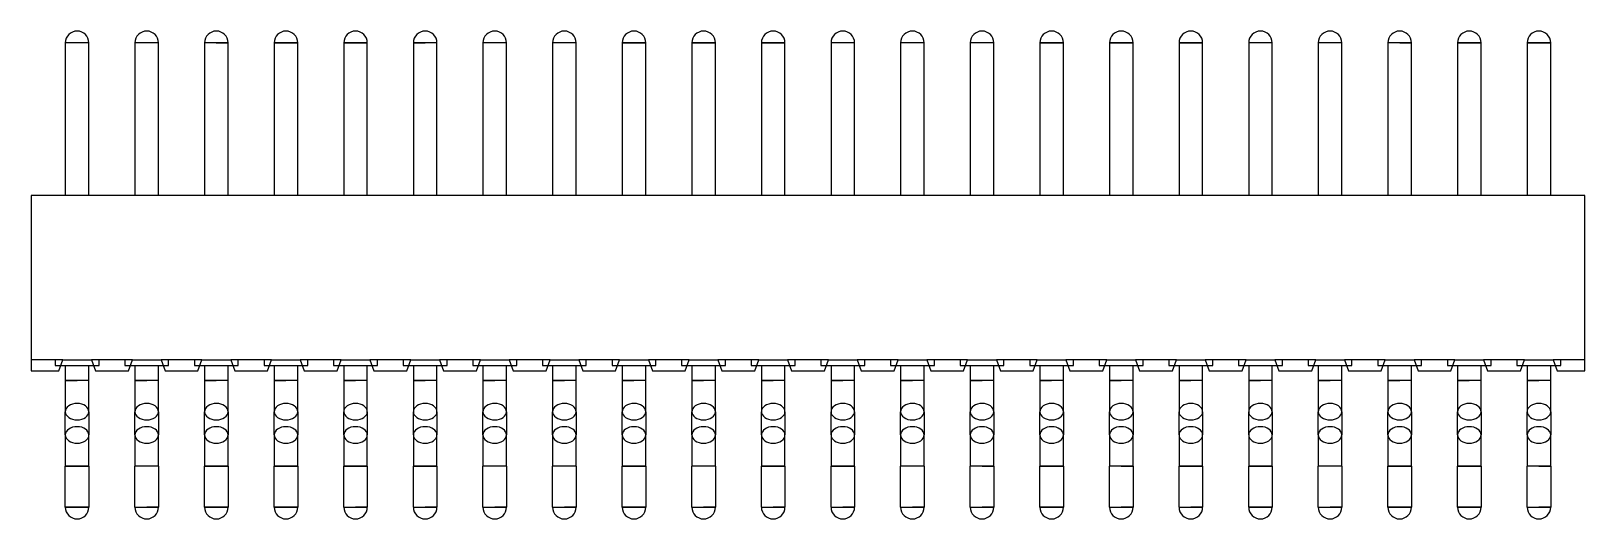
# Model space of a CAD drawing. Header units: millimetres. Extents: x -14.2 to 14.2, y -2.7 to 6.2.
import ezdxf

# ---------------------------------------------------------------- set-up
doc = ezdxf.new("R2010")
doc.units = ezdxf.units.MM
doc.layers.add('MAIN-1', color=7, linetype='Continuous')
doc.layers.add('MAIN-2', color=7, linetype='Continuous')

msp = doc.modelspace()

# ---------------------------------------------------------------- linework, layer by layer
at = {"layer": 'MAIN-1'}
for p, q in [((-13.55, 5.985), (-13.55, 3.2)), ((-13.335, 5.985), (-13.55, 5.985)), ((-13.12, 5.985), (-13.335, 5.985)), ((-13.12, 3.2), (-13.12, 5.985)), ((-12.28, 5.985), (-12.28, 3.2)), ((-12.065, 5.985), (-12.28, 5.985)), ((-11.85, 5.985), (-12.065, 5.985)), ((-11.85, 3.2), (-11.85, 5.985)), ((-11.01, 5.985), (-11.01, 3.2)), ((-10.795, 5.985), (-11.01, 5.985)), ((-10.795, 5.985), (-10.58, 5.985)), ((-10.58, 3.2), (-10.58, 5.985)), ((-9.74, 5.985), (-9.74, 3.2)), ((-9.74, 5.985), (-9.525, 5.985)), ((-9.525, 5.985), (-9.31, 5.985)), ((-9.31, 3.2), (-9.31, 5.985)), ((-8.47, 5.985), (-8.47, 3.2)), ((-8.47, 5.985), (-8.255, 5.985)), ((-8.255, 5.985), (-8.04, 5.985)), ((-8.04, 3.2), (-8.04, 5.985)), ((-7.2, 5.985), (-7.2, 3.2)), ((-7.2, 5.985), (-6.985, 5.985)), ((-6.77, 5.985), (-6.985, 5.985)), ((-6.77, 3.2), (-6.77, 5.985)), ((-5.93, 5.985), (-5.93, 3.2)), ((-5.715, 5.985), (-5.93, 5.985)), ((-5.5, 5.985), (-5.715, 5.985)), ((-5.5, 3.2), (-5.5, 5.985)), ((-4.66, 5.985), (-4.66, 3.2)), ((-4.445, 5.985), (-4.66, 5.985)), ((-4.23, 5.985), (-4.445, 5.985)), ((-4.23, 3.2), (-4.23, 5.985)), ((-3.39, 5.985), (-3.39, 3.2)), ((-3.39, 5.985), (-3.175, 5.985)), ((-3.175, 5.985), (-2.96, 5.985)), ((-2.96, 3.2), (-2.96, 5.985)), ((-2.12, 5.985), (-2.12, 3.2)), ((-2.12, 5.985), (-1.905, 5.985)), ((-1.905, 5.985), (-1.69, 5.985)), ((-1.69, 3.2), (-1.69, 5.985)), ((-0.85, 5.985), (-0.85, 3.2)), ((-0.85, 5.985), (-0.635, 5.985)), ((-0.635, 5.985), (-0.42, 5.985)), ((-0.42, 3.2), (-0.42, 5.985)), ((0.42, 5.985), (0.42, 3.2)), ((0.635, 5.985), (0.42, 5.985)), ((0.85, 5.985), (0.635, 5.985)), ((0.85, 3.2), (0.85, 5.985)), ((1.69, 5.985), (1.69, 3.2)), ((1.905, 5.985), (1.69, 5.985)), ((2.12, 5.985), (1.905, 5.985)), ((2.12, 3.2), (2.12, 5.985)), ((2.96, 5.985), (2.96, 3.2)), ((3.175, 5.985), (2.96, 5.985)), ((3.39, 5.985), (3.175, 5.985)), ((3.39, 3.2), (3.39, 5.985)), ((4.23, 5.985), (4.23, 3.2)), ((4.23, 5.985), (4.445, 5.985)), ((4.445, 5.985), (4.66, 5.985)), ((4.66, 3.2), (4.66, 5.985)), ((5.5, 5.985), (5.5, 3.2)), ((5.5, 5.985), (5.715, 5.985)), ((5.715, 5.985), (5.93, 5.985)), ((5.93, 3.2), (5.93, 5.985)), ((6.77, 5.985), (6.77, 3.2)), ((6.77, 5.985), (6.985, 5.985)), ((6.985, 5.985), (7.2, 5.985)), ((7.2, 3.2), (7.2, 5.985)), ((8.04, 5.985), (8.04, 3.2)), ((8.255, 5.985), (8.04, 5.985)), ((8.47, 5.985), (8.255, 5.985)), ((8.47, 3.2), (8.47, 5.985)), ((9.31, 5.985), (9.31, 3.2)), ((9.525, 5.985), (9.31, 5.985)), ((9.74, 5.985), (9.525, 5.985)), ((9.74, 3.2), (9.74, 5.985)), ((10.58, 5.985), (10.58, 3.2)), ((10.795, 5.985), (10.58, 5.985)), ((10.795, 5.985), (11.01, 5.985)), ((11.01, 3.2), (11.01, 5.985)), ((11.85, 5.985), (11.85, 3.2)), ((11.85, 5.985), (12.065, 5.985)), ((12.065, 5.985), (12.28, 5.985)), ((12.28, 3.2), (12.28, 5.985)), ((13.12, 5.985), (13.12, 3.2)), ((13.12, 5.985), (13.335, 5.985)), ((13.335, 5.985), (13.55, 5.985)), ((13.55, 3.2), (13.55, 5.985)), ((14.175, 3.2), (-14.175, 3.2)), ((-14.175, 3.2), (-14.175, 0)), ((14.175, 0), (14.175, 3.2)), ((-14.175, 0), (-13.67, 0)), ((-13.67, 0), (-13.597, 0.2)), ((-13.634, 0.1), (-13.036, 0.1)), ((-13.597, 0.2), (-13.073, 0.2)), ((-13.55, 0.1), (-13.55, -0.172)), ((-13.12, -0.172), (-13.12, 0.1)), ((-13.073, 0.2), (-13, 0)), ((-13, 0), (-12.4, 0)), ((-12.4, 0), (-12.327, 0.2)), ((-12.364, 0.1), (-11.766, 0.1)), ((-12.327, 0.2), (-11.803, 0.2)), ((-12.28, 0.1), (-12.28, -0.172)), ((-11.85, -0.172), (-11.85, 0.1)), ((-11.803, 0.2), (-11.73, 0)), ((-11.73, 0), (-11.13, 0)), ((-11.13, 0), (-11.057, 0.2)), ((-11.094, 0.1), (-10.496, 0.1)), ((-11.057, 0.2), (-10.533, 0.2)), ((-11.01, 0.1), (-11.01, -0.172)), ((-10.58, -0.172), (-10.58, 0.1)), ((-10.533, 0.2), (-10.46, 0)), ((-10.46, 0), (-9.86, 0)), ((-9.86, 0), (-9.787, 0.2)), ((-9.824, 0.1), (-9.226, 0.1)), ((-9.787, 0.2), (-9.263, 0.2)), ((-9.74, 0.1), (-9.74, -0.172)), ((-9.31, -0.172), (-9.31, 0.1)), ((-9.263, 0.2), (-9.19, 0)), ((-9.19, 0), (-8.59, 0)), ((-8.59, 0), (-8.517, 0.2)), ((-8.554, 0.1), (-7.956, 0.1)), ((-8.517, 0.2), (-7.993, 0.2)), ((-8.47, 0.1), (-8.47, -0.172)), ((-8.04, -0.172), (-8.04, 0.1)), ((-7.993, 0.2), (-7.92, 0)), ((-7.92, 0), (-7.32, 0)), ((-7.32, 0), (-7.247, 0.2)), ((-7.284, 0.1), (-6.686, 0.1)), ((-7.247, 0.2), (-6.723, 0.2)), ((-7.2, 0.1), (-7.2, -0.172)), ((-6.77, -0.172), (-6.77, 0.1)), ((-6.723, 0.2), (-6.65, 0)), ((-6.65, 0), (-6.05, 0)), ((-6.05, 0), (-5.977, 0.2)), ((-6.014, 0.1), (-5.416, 0.1)), ((-5.977, 0.2), (-5.453, 0.2)), ((-5.93, 0.1), (-5.93, -0.172)), ((-5.5, -0.172), (-5.5, 0.1)), ((-5.453, 0.2), (-5.38, 0)), ((-5.38, 0), (-4.78, 0)), ((-4.78, 0), (-4.707, 0.2)), ((-4.744, 0.1), (-4.146, 0.1)), ((-4.707, 0.2), (-4.183, 0.2)), ((-4.66, 0.1), (-4.66, -0.172)), ((-4.23, -0.172), (-4.23, 0.1)), ((-4.183, 0.2), (-4.11, 0)), ((-4.11, 0), (-3.51, 0)), ((-3.51, 0), (-3.437, 0.2)), ((-3.474, 0.1), (-2.876, 0.1)), ((-3.437, 0.2), (-2.913, 0.2)), ((-3.39, 0.1), (-3.39, -0.172)), ((-2.96, -0.172), (-2.96, 0.1)), ((-2.913, 0.2), (-2.84, 0)), ((-2.84, 0), (-2.24, 0)), ((-2.24, 0), (-2.167, 0.2)), ((-2.204, 0.1), (-1.606, 0.1)), ((-2.167, 0.2), (-1.643, 0.2)), ((-2.12, 0.1), (-2.12, -0.172)), ((-1.69, -0.172), (-1.69, 0.1)), ((-1.643, 0.2), (-1.57, 0)), ((-1.57, 0), (-0.97, 0)), ((-0.97, 0), (-0.897, 0.2)), ((-0.934, 0.1), (-0.336, 0.1)), ((-0.897, 0.2), (-0.373, 0.2)), ((-0.85, 0.1), (-0.85, -0.172)), ((-0.42, -0.172), (-0.42, 0.1)), ((-0.373, 0.2), (-0.3, 0)), ((-0.3, 0), (0.3, 0)), ((0.3, 0), (0.373, 0.2)), ((0.336, 0.1), (0.934, 0.1)), ((0.373, 0.2), (0.897, 0.2)), ((0.42, 0.1), (0.42, -0.172)), ((0.85, -0.172), (0.85, 0.1)), ((0.897, 0.2), (0.97, 0)), ((0.97, 0), (1.57, 0)), ((1.57, 0), (1.643, 0.2)), ((1.606, 0.1), (2.204, 0.1)), ((1.643, 0.2), (2.167, 0.2)), ((1.69, 0.1), (1.69, -0.172)), ((2.12, -0.172), (2.12, 0.1)), ((2.167, 0.2), (2.24, 0)), ((2.24, 0), (2.84, 0)), ((2.84, 0), (2.913, 0.2)), ((2.876, 0.1), (3.474, 0.1)), ((2.913, 0.2), (3.437, 0.2)), ((2.96, 0.1), (2.96, -0.172)), ((3.39, -0.172), (3.39, 0.1)), ((3.437, 0.2), (3.51, 0)), ((3.51, 0), (4.11, 0)), ((4.11, 0), (4.183, 0.2)), ((4.146, 0.1), (4.744, 0.1)), ((4.183, 0.2), (4.707, 0.2)), ((4.23, 0.1), (4.23, -0.172)), ((4.66, -0.172), (4.66, 0.1)), ((4.707, 0.2), (4.78, 0)), ((4.78, 0), (5.38, 0)), ((5.38, 0), (5.453, 0.2)), ((5.416, 0.1), (6.014, 0.1)), ((5.453, 0.2), (5.977, 0.2)), ((5.5, 0.1), (5.5, -0.172)), ((5.93, -0.172), (5.93, 0.1)), ((5.977, 0.2), (6.05, 0)), ((6.05, 0), (6.65, 0)), ((6.65, 0), (6.723, 0.2)), ((6.686, 0.1), (7.284, 0.1)), ((6.723, 0.2), (7.247, 0.2)), ((6.77, 0.1), (6.77, -0.172)), ((7.2, -0.172), (7.2, 0.1)), ((7.247, 0.2), (7.32, 0)), ((7.32, 0), (7.92, 0)), ((7.92, 0), (7.993, 0.2)), ((7.956, 0.1), (8.554, 0.1)), ((7.993, 0.2), (8.517, 0.2)), ((8.04, 0.1), (8.04, -0.172)), ((8.47, -0.172), (8.47, 0.1)), ((8.517, 0.2), (8.59, 0)), ((8.59, 0), (9.19, 0)), ((9.19, 0), (9.263, 0.2)), ((9.226, 0.1), (9.824, 0.1)), ((9.263, 0.2), (9.787, 0.2)), ((9.31, 0.1), (9.31, -0.172)), ((9.74, -0.172), (9.74, 0.1)), ((9.787, 0.2), (9.86, 0)), ((9.86, 0), (10.46, 0)), ((10.46, 0), (10.533, 0.2)), ((10.496, 0.1), (11.094, 0.1)), ((10.533, 0.2), (11.057, 0.2)), ((10.58, 0.1), (10.58, -0.172)), ((11.01, -0.172), (11.01, 0.1)), ((11.057, 0.2), (11.13, 0)), ((11.13, 0), (11.73, 0)), ((11.73, 0), (11.803, 0.2)), ((11.766, 0.1), (12.364, 0.1)), ((11.803, 0.2), (12.327, 0.2)), ((11.85, 0.1), (11.85, -0.172)), ((12.28, -0.172), (12.28, 0.1)), ((12.327, 0.2), (12.4, 0)), ((12.4, 0), (13, 0)), ((13, 0), (13.073, 0.2)), ((13.036, 0.1), (13.634, 0.1)), ((13.073, 0.2), (13.597, 0.2)), ((13.12, 0.1), (13.12, -0.172)), ((13.55, -0.172), (13.55, 0.1)), ((13.597, 0.2), (13.67, 0)), ((13.67, 0), (14.175, 0)), ((-13.55, -0.172), (-13.335, -0.172)), ((-13.55, -0.172), (-13.55, -0.744)), ((-13.12, -0.172), (-13.335, -0.172)), ((-13.12, -0.744), (-13.12, -0.172)), ((-12.28, -0.172), (-12.065, -0.172)), ((-12.28, -0.172), (-12.28, -0.744)), ((-11.85, -0.172), (-12.065, -0.172)), ((-11.85, -0.744), (-11.85, -0.172)), ((-11.01, -0.172), (-10.795, -0.172)), ((-11.01, -0.172), (-11.01, -0.744)), ((-10.58, -0.172), (-10.795, -0.172)), ((-10.58, -0.744), (-10.58, -0.172)), ((-9.74, -0.172), (-9.525, -0.172)), ((-9.74, -0.172), (-9.74, -0.744)), ((-9.31, -0.172), (-9.525, -0.172)), ((-9.31, -0.744), (-9.31, -0.172)), ((-8.47, -0.172), (-8.255, -0.172)), ((-8.47, -0.172), (-8.47, -0.744)), ((-8.04, -0.172), (-8.255, -0.172)), ((-8.04, -0.744), (-8.04, -0.172)), ((-7.2, -0.172), (-6.985, -0.172)), ((-7.2, -0.172), (-7.2, -0.744)), ((-6.77, -0.172), (-6.985, -0.172)), ((-6.77, -0.744), (-6.77, -0.172)), ((-5.93, -0.172), (-5.715, -0.172)), ((-5.93, -0.172), (-5.93, -0.744)), ((-5.5, -0.172), (-5.715, -0.172)), ((-5.5, -0.744), (-5.5, -0.172)), ((-4.66, -0.172), (-4.445, -0.172)), ((-4.66, -0.172), (-4.66, -0.744)), ((-4.23, -0.172), (-4.445, -0.172)), ((-4.23, -0.744), (-4.23, -0.172)), ((-3.39, -0.172), (-3.175, -0.172)), ((-3.39, -0.172), (-3.39, -0.744)), ((-2.96, -0.172), (-3.175, -0.172)), ((-2.96, -0.744), (-2.96, -0.172)), ((-2.12, -0.172), (-1.905, -0.172)), ((-2.12, -0.172), (-2.12, -0.744)), ((-1.69, -0.172), (-1.905, -0.172)), ((-1.69, -0.744), (-1.69, -0.172)), ((-0.85, -0.172), (-0.635, -0.172)), ((-0.85, -0.172), (-0.85, -0.744)), ((-0.42, -0.172), (-0.635, -0.172)), ((-0.42, -0.744), (-0.42, -0.172)), ((0.42, -0.172), (0.635, -0.172)), ((0.42, -0.172), (0.42, -0.744)), ((0.85, -0.172), (0.635, -0.172)), ((0.85, -0.744), (0.85, -0.172)), ((1.69, -0.172), (1.905, -0.172)), ((1.69, -0.172), (1.69, -0.744)), ((2.12, -0.172), (1.905, -0.172)), ((2.12, -0.744), (2.12, -0.172)), ((2.96, -0.172), (3.175, -0.172)), ((2.96, -0.172), (2.96, -0.744)), ((3.39, -0.172), (3.175, -0.172)), ((3.39, -0.744), (3.39, -0.172)), ((4.23, -0.172), (4.445, -0.172)), ((4.23, -0.172), (4.23, -0.744)), ((4.66, -0.172), (4.445, -0.172)), ((4.66, -0.744), (4.66, -0.172)), ((5.5, -0.172), (5.715, -0.172)), ((5.5, -0.172), (5.5, -0.744)), ((5.93, -0.172), (5.715, -0.172)), ((5.93, -0.744), (5.93, -0.172)), ((6.77, -0.172), (6.985, -0.172)), ((6.77, -0.172), (6.77, -0.744)), ((7.2, -0.172), (6.985, -0.172)), ((7.2, -0.744), (7.2, -0.172)), ((8.04, -0.172), (8.255, -0.172)), ((8.04, -0.172), (8.04, -0.744)), ((8.47, -0.172), (8.255, -0.172)), ((8.47, -0.744), (8.47, -0.172)), ((9.31, -0.172), (9.525, -0.172)), ((9.31, -0.172), (9.31, -0.744)), ((9.74, -0.172), (9.525, -0.172)), ((9.74, -0.744), (9.74, -0.172)), ((10.58, -0.172), (10.795, -0.172)), ((10.58, -0.172), (10.58, -0.744)), ((11.01, -0.172), (10.795, -0.172)), ((11.01, -0.744), (11.01, -0.172)), ((11.85, -0.172), (12.065, -0.172)), ((11.85, -0.172), (11.85, -0.744)), ((12.28, -0.172), (12.065, -0.172)), ((12.28, -0.744), (12.28, -0.172)), ((13.12, -0.172), (13.335, -0.172)), ((13.12, -0.172), (13.12, -0.744)), ((13.55, -0.172), (13.335, -0.172)), ((13.55, -0.744), (13.55, -0.172)), ((-13.55, -1.168), (-13.55, -0.744)), ((-13.12, -0.744), (-13.12, -1.168)), ((-12.28, -1.168), (-12.28, -0.744)), ((-11.85, -0.744), (-11.85, -1.168)), ((-11.01, -1.168), (-11.01, -0.744)), ((-10.58, -0.744), (-10.58, -1.168)), ((-9.74, -1.168), (-9.74, -0.744)), ((-9.31, -0.744), (-9.31, -1.168)), ((-8.47, -1.168), (-8.47, -0.744)), ((-8.04, -0.744), (-8.04, -1.168)), ((-7.2, -1.168), (-7.2, -0.744)), ((-6.77, -0.744), (-6.77, -1.168)), ((-5.93, -1.168), (-5.93, -0.744)), ((-5.5, -0.744), (-5.5, -1.168)), ((-4.66, -1.168), (-4.66, -0.744)), ((-4.23, -0.744), (-4.23, -1.168)), ((-3.39, -1.168), (-3.39, -0.744)), ((-2.96, -0.744), (-2.96, -1.168)), ((-2.12, -1.168), (-2.12, -0.744)), ((-1.69, -0.744), (-1.69, -1.168)), ((-0.85, -1.168), (-0.85, -0.744)), ((-0.42, -0.744), (-0.42, -1.168)), ((0.42, -1.168), (0.42, -0.744)), ((0.85, -0.744), (0.85, -1.168)), ((1.69, -1.168), (1.69, -0.744)), ((2.12, -0.744), (2.12, -1.168)), ((2.96, -1.168), (2.96, -0.744)), ((3.39, -0.744), (3.39, -1.168)), ((4.23, -1.168), (4.23, -0.744)), ((4.66, -0.744), (4.66, -1.168)), ((5.5, -1.168), (5.5, -0.744)), ((5.93, -0.744), (5.93, -1.168)), ((6.77, -1.168), (6.77, -0.744)), ((7.2, -0.744), (7.2, -1.168)), ((8.04, -1.168), (8.04, -0.744)), ((8.47, -0.744), (8.47, -1.168)), ((9.31, -1.168), (9.31, -0.744)), ((9.74, -0.744), (9.74, -1.168)), ((10.58, -1.168), (10.58, -0.744)), ((11.01, -0.744), (11.01, -1.168)), ((11.85, -1.168), (11.85, -0.744)), ((12.28, -0.744), (12.28, -1.168)), ((13.12, -1.168), (13.12, -0.744)), ((13.55, -0.744), (13.55, -1.168)), ((-13.55, -1.168), (-13.55, -1.74)), ((-13.12, -1.74), (-13.12, -1.168)), ((-12.28, -1.168), (-12.28, -1.74)), ((-11.85, -1.74), (-11.85, -1.168)), ((-11.01, -1.168), (-11.01, -1.74)), ((-10.58, -1.74), (-10.58, -1.168)), ((-9.74, -1.168), (-9.74, -1.74)), ((-9.31, -1.74), (-9.31, -1.168)), ((-8.47, -1.168), (-8.47, -1.74)), ((-8.04, -1.74), (-8.04, -1.168)), ((-7.2, -1.168), (-7.2, -1.74)), ((-6.77, -1.74), (-6.77, -1.168)), ((-5.93, -1.168), (-5.93, -1.74)), ((-5.5, -1.74), (-5.5, -1.168)), ((-4.66, -1.168), (-4.66, -1.74)), ((-4.23, -1.74), (-4.23, -1.168)), ((-3.39, -1.168), (-3.39, -1.74)), ((-2.96, -1.74), (-2.96, -1.168)), ((-2.12, -1.168), (-2.12, -1.74)), ((-1.69, -1.74), (-1.69, -1.168)), ((-0.85, -1.168), (-0.85, -1.74)), ((-0.42, -1.74), (-0.42, -1.168)), ((0.42, -1.168), (0.42, -1.74)), ((0.85, -1.74), (0.85, -1.168)), ((1.69, -1.168), (1.69, -1.74)), ((2.12, -1.74), (2.12, -1.168)), ((2.96, -1.168), (2.96, -1.74)), ((3.39, -1.74), (3.39, -1.168)), ((4.23, -1.168), (4.23, -1.74)), ((4.66, -1.74), (4.66, -1.168)), ((5.5, -1.168), (5.5, -1.74)), ((5.93, -1.74), (5.93, -1.168)), ((6.77, -1.168), (6.77, -1.74)), ((7.2, -1.74), (7.2, -1.168)), ((8.04, -1.168), (8.04, -1.74)), ((8.47, -1.74), (8.47, -1.168)), ((9.31, -1.168), (9.31, -1.74)), ((9.74, -1.74), (9.74, -1.168)), ((10.58, -1.168), (10.58, -1.74)), ((11.01, -1.74), (11.01, -1.168)), ((11.85, -1.168), (11.85, -1.74)), ((12.28, -1.74), (12.28, -1.168)), ((13.12, -1.168), (13.12, -1.74)), ((13.55, -1.74), (13.55, -1.168)), ((-13.55, -1.74), (-13.335, -1.74)), ((-13.55, -2.485), (-13.55, -1.74)), ((-13.335, -1.74), (-13.12, -1.74)), ((-13.12, -1.74), (-13.12, -2.485)), ((-12.065, -1.74), (-12.28, -1.74)), ((-12.28, -2.485), (-12.28, -1.74)), ((-11.85, -1.74), (-12.065, -1.74)), ((-11.85, -1.74), (-11.85, -2.485)), ((-11.01, -1.74), (-10.795, -1.74)), ((-11.01, -2.485), (-11.01, -1.74)), ((-10.795, -1.74), (-10.58, -1.74)), ((-10.58, -1.74), (-10.58, -2.485)), ((-9.74, -1.74), (-9.525, -1.74)), ((-9.74, -2.485), (-9.74, -1.74)), ((-9.525, -1.74), (-9.31, -1.74)), ((-9.31, -1.74), (-9.31, -2.485)), ((-8.47, -1.74), (-8.255, -1.74)), ((-8.47, -2.485), (-8.47, -1.74)), ((-8.255, -1.74), (-8.04, -1.74)), ((-8.04, -1.74), (-8.04, -2.485)), ((-7.2, -1.74), (-6.985, -1.74)), ((-7.2, -2.485), (-7.2, -1.74)), ((-6.985, -1.74), (-6.77, -1.74)), ((-6.77, -1.74), (-6.77, -2.485)), ((-5.715, -1.74), (-5.93, -1.74)), ((-5.93, -2.485), (-5.93, -1.74)), ((-5.5, -1.74), (-5.715, -1.74)), ((-5.5, -1.74), (-5.5, -2.485)), ((-4.445, -1.74), (-4.66, -1.74)), ((-4.66, -2.485), (-4.66, -1.74)), ((-4.23, -1.74), (-4.445, -1.74)), ((-4.23, -1.74), (-4.23, -2.485)), ((-3.39, -1.74), (-3.175, -1.74)), ((-3.39, -2.485), (-3.39, -1.74)), ((-3.175, -1.74), (-2.96, -1.74)), ((-2.96, -1.74), (-2.96, -2.485)), ((-1.905, -1.74), (-2.12, -1.74)), ((-2.12, -2.485), (-2.12, -1.74)), ((-1.69, -1.74), (-1.905, -1.74)), ((-1.69, -1.74), (-1.69, -2.485)), ((-0.85, -1.74), (-0.635, -1.74)), ((-0.85, -2.485), (-0.85, -1.74)), ((-0.635, -1.74), (-0.42, -1.74)), ((-0.42, -1.74), (-0.42, -2.485)), ((0.42, -1.74), (0.635, -1.74)), ((0.42, -2.485), (0.42, -1.74)), ((0.635, -1.74), (0.85, -1.74)), ((0.85, -1.74), (0.85, -2.485)), ((1.905, -1.74), (1.69, -1.74)), ((1.69, -2.485), (1.69, -1.74)), ((2.12, -1.74), (1.905, -1.74)), ((2.12, -1.74), (2.12, -2.485)), ((3.175, -1.74), (2.96, -1.74)), ((2.96, -2.485), (2.96, -1.74)), ((3.175, -1.74), (3.39, -1.74)), ((3.39, -1.74), (3.39, -2.485)), ((4.23, -1.74), (4.445, -1.74)), ((4.23, -2.485), (4.23, -1.74)), ((4.445, -1.74), (4.66, -1.74)), ((4.66, -1.74), (4.66, -2.485)), ((5.715, -1.74), (5.5, -1.74)), ((5.5, -2.485), (5.5, -1.74)), ((5.715, -1.74), (5.93, -1.74)), ((5.93, -1.74), (5.93, -2.485)), ((6.77, -1.74), (6.985, -1.74)), ((6.77, -2.485), (6.77, -1.74)), ((6.985, -1.74), (7.2, -1.74)), ((7.2, -1.74), (7.2, -2.485)), ((8.04, -1.74), (8.255, -1.74)), ((8.04, -2.485), (8.04, -1.74)), ((8.255, -1.74), (8.47, -1.74)), ((8.47, -1.74), (8.47, -2.485)), ((9.525, -1.74), (9.31, -1.74)), ((9.31, -2.485), (9.31, -1.74)), ((9.74, -1.74), (9.525, -1.74)), ((9.74, -1.74), (9.74, -2.485)), ((10.58, -1.74), (10.795, -1.74)), ((10.58, -2.485), (10.58, -1.74)), ((10.795, -1.74), (11.01, -1.74)), ((11.01, -1.74), (11.01, -2.485)), ((11.85, -1.74), (12.065, -1.74)), ((11.85, -2.485), (11.85, -1.74)), ((12.065, -1.74), (12.28, -1.74)), ((12.28, -1.74), (12.28, -2.485)), ((13.335, -1.74), (13.12, -1.74)), ((13.12, -2.485), (13.12, -1.74)), ((13.335, -1.74), (13.55, -1.74)), ((13.55, -1.74), (13.55, -2.485)), ((-13.335, -2.485), (-13.55, -2.485)), ((-13.12, -2.485), (-13.335, -2.485)), ((-12.28, -2.485), (-12.065, -2.485)), ((-11.85, -2.485), (-12.065, -2.485)), ((-10.795, -2.485), (-11.01, -2.485)), ((-10.58, -2.485), (-10.795, -2.485)), ((-9.525, -2.485), (-9.74, -2.485)), ((-9.31, -2.485), (-9.525, -2.485)), ((-8.47, -2.485), (-8.255, -2.485)), ((-8.04, -2.485), (-8.255, -2.485)), ((-7.2, -2.485), (-6.985, -2.485)), ((-6.77, -2.485), (-6.985, -2.485)), ((-5.93, -2.485), (-5.715, -2.485)), ((-5.5, -2.485), (-5.715, -2.485)), ((-4.66, -2.485), (-4.445, -2.485)), ((-4.23, -2.485), (-4.445, -2.485)), ((-3.175, -2.485), (-3.39, -2.485)), ((-2.96, -2.485), (-3.175, -2.485)), ((-2.12, -2.485), (-1.905, -2.485)), ((-1.69, -2.485), (-1.905, -2.485)), ((-0.85, -2.485), (-0.635, -2.485)), ((-0.42, -2.485), (-0.635, -2.485)), ((0.42, -2.485), (0.635, -2.485)), ((0.85, -2.485), (0.635, -2.485)), ((1.69, -2.485), (1.905, -2.485)), ((2.12, -2.485), (1.905, -2.485)), ((2.96, -2.485), (3.175, -2.485)), ((3.39, -2.485), (3.175, -2.485)), ((4.445, -2.485), (4.23, -2.485)), ((4.66, -2.485), (4.445, -2.485)), ((5.5, -2.485), (5.715, -2.485)), ((5.93, -2.485), (5.715, -2.485)), ((6.77, -2.485), (6.985, -2.485)), ((7.2, -2.485), (6.985, -2.485)), ((8.255, -2.485), (8.04, -2.485)), ((8.47, -2.485), (8.255, -2.485)), ((9.31, -2.485), (9.525, -2.485)), ((9.74, -2.485), (9.525, -2.485)), ((10.795, -2.485), (10.58, -2.485)), ((11.01, -2.485), (10.795, -2.485)), ((12.065, -2.485), (11.85, -2.485)), ((12.28, -2.485), (12.065, -2.485)), ((13.12, -2.485), (13.335, -2.485)), ((13.55, -2.485), (13.335, -2.485))]:
    msp.add_line(p, q, dxfattribs=at)
for centre, start, end in [((-13.335, 5.985), 0, 180), ((-12.065, 5.985), 0, 180), ((-10.795, 5.985), 0, 180), ((-9.525, 5.985), 0, 180), ((-8.255, 5.985), 0, 180), ((-6.985, 5.985), 0, 180), ((-5.715, 5.985), 0, 180), ((-4.445, 5.985), 0, 180), ((-3.175, 5.985), 0, 180), ((-1.905, 5.985), 0, 180), ((-0.635, 5.985), 0, 180), ((0.635, 5.985), 0, 180), ((1.905, 5.985), 0, 180), ((3.175, 5.985), 0, 180), ((4.445, 5.985), 0, 180), ((5.715, 5.985), 0, 180), ((6.985, 5.985), 0, 180), ((8.255, 5.985), 0, 180), ((9.525, 5.985), 0, 180), ((10.795, 5.985), 0, 180), ((12.065, 5.985), 0, 180), ((13.335, 5.985), 0, 180), ((-13.335, -2.485), 180, 0), ((-12.065, -2.485), 180, 0), ((-10.795, -2.485), 180, 0), ((-9.525, -2.485), 180, 0), ((-8.255, -2.485), 180, 0), ((-6.985, -2.485), 180, 0), ((-5.715, -2.485), 180, 0), ((-4.445, -2.485), 180, 0), ((-3.175, -2.485), 180, 0), ((-1.905, -2.485), 180, 0), ((-0.635, -2.485), 180, 0), ((0.635, -2.485), 180, 0), ((1.905, -2.485), 180, 0), ((3.175, -2.485), 180, 0), ((4.445, -2.485), 180, 0), ((5.715, -2.485), 180, 0), ((6.985, -2.485), 180, 0), ((8.255, -2.485), 180, 0), ((9.525, -2.485), 180, 0), ((10.795, -2.485), 180, 0), ((12.065, -2.485), 180, 0), ((13.335, -2.485), 180, 0)]:
    msp.add_arc(centre, 0.215, start, end, dxfattribs=at)
for centre, major_axis, start_param, end_param in [((-13.335, -0.744), (0.215, 0), 3.141593, 4.712389), ((-13.335, -0.744), (0.215, 0), -1.570796, 0), ((-12.065, -0.744), (0.215, 0), 3.141593, 4.712389), ((-12.065, -0.744), (0.215, 0), -1.570796, 0), ((-10.795, -0.744), (0.215, 0), 3.141593, 4.712389), ((-10.795, -0.744), (0.215, 0), -1.570796, 0), ((-9.525, -0.744), (0.215, 0), 3.141593, 4.712389), ((-9.525, -0.744), (0.215, 0), -1.570796, 0), ((-8.255, -0.744), (0.215, 0), 3.141593, 4.712389), ((-8.255, -0.744), (0.215, 0), -1.570796, 0), ((-6.985, -0.744), (0.215, 0), 3.141593, 4.712389), ((-6.985, -0.744), (0.215, 0), -1.570796, 0), ((-5.715, -0.744), (0.215, 0), 3.141593, 4.712389), ((-5.715, -0.744), (0.215, 0), -1.570796, 0), ((-4.445, -0.744), (0.215, 0), 3.141593, 4.712389), ((-4.445, -0.744), (0.215, 0), -1.570796, 0), ((-3.175, -0.744), (0.215, 0), 3.141593, 4.712389), ((-3.175, -0.744), (0.215, 0), -1.570796, 0), ((-1.905, -0.744), (0.215, 0), 3.141593, 4.712389), ((-1.905, -0.744), (0.215, 0), -1.570796, 0), ((-0.635, -0.744), (0.215, 0), 3.141593, 4.712389), ((-0.635, -0.744), (0.215, 0), -1.570796, 0), ((0.635, -0.744), (0.215, 0), 3.141593, 4.712389), ((0.635, -0.744), (0.215, 0), -1.570796, 0), ((1.905, -0.744), (0.215, 0), -3.141593, -1.570796), ((1.905, -0.744), (0.215, 0), -1.570796, 0), ((3.175, -0.744), (0.215, 0), 3.141593, 4.712389), ((3.175, -0.744), (0.215, 0), -1.570796, 0), ((4.445, -0.744), (0.215, 0), 3.141593, 4.712389), ((4.445, -0.744), (0.215, 0), -1.570796, 0), ((5.715, -0.744), (0.215, 0), 3.141593, 4.712389), ((5.715, -0.744), (0.215, 0), -1.570796, 0), ((6.985, -0.744), (0.215, 0), 3.141593, 4.712389), ((6.985, -0.744), (0.215, 0), -1.570796, 0), ((8.255, -0.744), (0.215, 0), 3.141593, 4.712389), ((8.255, -0.744), (0.215, 0), -1.570796, 0), ((9.525, -0.744), (0.215, 0), 3.141593, 4.712389), ((9.525, -0.744), (0.215, 0), -1.570796, 0), ((10.795, -0.744), (0.215, 0), 3.141593, 4.712389), ((10.795, -0.744), (0.215, 0), -1.570796, 0), ((12.065, -0.744), (0.215, 0), 3.141593, 4.712389), ((12.065, -0.744), (0.215, 0), -1.570796, 0), ((13.335, -0.744), (0.215, 0), 3.141593, 4.712389), ((13.335, -0.744), (0.215, 0), -1.570796, 0), ((-13.335, -1.168), (-0.215, 0), 0, 1.570796), ((-13.335, -1.168), (-0.215, 0), 1.570796, 3.141593), ((-12.065, -1.168), (-0.215, 0), 0, 1.570796), ((-12.065, -1.168), (-0.215, 0), 1.570796, 3.141593), ((-10.795, -1.168), (-0.215, 0), 0, 1.570796), ((-10.795, -1.168), (-0.215, 0), 1.570796, 3.141593), ((-9.525, -1.168), (-0.215, 0), 0, 1.570796), ((-9.525, -1.168), (-0.215, 0), 1.570796, 3.141593), ((-8.255, -1.168), (-0.215, 0), 0, 1.570796), ((-8.255, -1.168), (-0.215, 0), 1.570796, 3.141593), ((-6.985, -1.168), (-0.215, 0), 0, 1.570796), ((-6.985, -1.168), (-0.215, 0), 1.570796, 3.141593), ((-5.715, -1.168), (-0.215, 0), 0, 1.570796), ((-5.715, -1.168), (-0.215, 0), 1.570796, 3.141593), ((-4.445, -1.168), (-0.215, 0), 0, 1.570796), ((-4.445, -1.168), (-0.215, 0), 1.570796, 3.141593), ((-3.175, -1.168), (-0.215, 0), 0, 1.570796), ((-3.175, -1.168), (-0.215, 0), 1.570796, 3.141593), ((-1.905, -1.168), (-0.215, 0), 0, 1.570796), ((-1.905, -1.168), (-0.215, 0), 1.570796, 3.141593), ((-0.635, -1.168), (-0.215, 0), 0, 1.570796), ((-0.635, -1.168), (-0.215, 0), 1.570796, 3.141593), ((0.635, -1.168), (-0.215, 0), 0, 1.570796), ((0.635, -1.168), (-0.215, 0), 1.570796, 3.141593), ((1.905, -1.168), (-0.215, 0), 0, 1.570796), ((1.905, -1.168), (-0.215, 0), 1.570796, 3.141593), ((3.175, -1.168), (-0.215, 0), 0, 1.570796), ((3.175, -1.168), (-0.215, 0), 1.570796, 3.141593), ((4.445, -1.168), (-0.215, 0), 0, 1.570796), ((4.445, -1.168), (-0.215, 0), 1.570796, 3.141593), ((5.715, -1.168), (-0.215, 0), 0, 1.570796), ((5.715, -1.168), (-0.215, 0), 1.570796, 3.141593), ((6.985, -1.168), (-0.215, 0), 0, 1.570796), ((6.985, -1.168), (-0.215, 0), 1.570796, 3.141593), ((8.255, -1.168), (-0.215, 0), 0, 1.570796), ((8.255, -1.168), (-0.215, 0), 1.570796, 3.141593), ((9.525, -1.168), (-0.215, 0), 0, 1.570796), ((9.525, -1.168), (-0.215, 0), 1.570796, 3.141593), ((10.795, -1.168), (-0.215, 0), 0, 1.570796), ((10.795, -1.168), (-0.215, 0), 1.570796, 3.141593), ((12.065, -1.168), (-0.215, 0), 0, 1.570796), ((12.065, -1.168), (-0.215, 0), 1.570796, 3.141593), ((13.335, -1.168), (-0.215, 0), 0, 1.570796), ((13.335, -1.168), (-0.215, 0), 1.570796, 3.141593)]:
    msp.add_ellipse(centre, major_axis=major_axis, ratio=0.702014, start_param=start_param, end_param=end_param, dxfattribs=at)
at = {"layer": 'MAIN-2'}
for p, q in [((-13.335, 5.985), (-13.55, 5.985)), ((-13.12, 5.985), (-13.335, 5.985)), ((-12.065, 5.985), (-12.28, 5.985)), ((-11.85, 5.985), (-12.065, 5.985)), ((-10.795, 5.985), (-11.01, 5.985)), ((-10.58, 5.985), (-10.795, 5.985)), ((-9.525, 5.985), (-9.74, 5.985)), ((-9.31, 5.985), (-9.525, 5.985)), ((-8.255, 5.985), (-8.47, 5.985)), ((-8.04, 5.985), (-8.255, 5.985)), ((-6.985, 5.985), (-7.2, 5.985)), ((-6.77, 5.985), (-6.985, 5.985)), ((-5.715, 5.985), (-5.93, 5.985)), ((-5.5, 5.985), (-5.715, 5.985)), ((-4.445, 5.985), (-4.66, 5.985)), ((-4.23, 5.985), (-4.445, 5.985)), ((-3.175, 5.985), (-3.39, 5.985)), ((-2.96, 5.985), (-3.175, 5.985)), ((-1.905, 5.985), (-2.12, 5.985)), ((-1.69, 5.985), (-1.905, 5.985)), ((-0.635, 5.985), (-0.85, 5.985)), ((-0.42, 5.985), (-0.635, 5.985)), ((0.635, 5.985), (0.42, 5.985)), ((0.85, 5.985), (0.635, 5.985)), ((1.905, 5.985), (1.69, 5.985)), ((2.12, 5.985), (1.905, 5.985)), ((3.175, 5.985), (2.96, 5.985)), ((3.39, 5.985), (3.175, 5.985)), ((4.445, 5.985), (4.23, 5.985)), ((4.66, 5.985), (4.445, 5.985)), ((5.715, 5.985), (5.5, 5.985)), ((5.93, 5.985), (5.715, 5.985)), ((6.985, 5.985), (6.77, 5.985)), ((7.2, 5.985), (6.985, 5.985)), ((8.255, 5.985), (8.04, 5.985)), ((8.47, 5.985), (8.255, 5.985)), ((9.525, 5.985), (9.31, 5.985)), ((9.74, 5.985), (9.525, 5.985)), ((10.795, 5.985), (10.58, 5.985)), ((11.01, 5.985), (10.795, 5.985)), ((12.065, 5.985), (11.85, 5.985)), ((12.28, 5.985), (12.065, 5.985)), ((13.335, 5.985), (13.12, 5.985)), ((13.55, 5.985), (13.335, 5.985)), ((-14.175, 3.2), (-14.175, 3.2)), ((14.175, 3.2), (14.175, 3.2)), ((-14.175, 0.2), (-14.175, 0.2)), ((-13.597, 0.2), (-14.175, 0.2)), ((-14.175, 0), (-14.175, 0)), ((-14.175, 0), (-14.175, 0)), ((-13.735, 0.2), (-13.735, 0.1)), ((-13.735, 0.1), (-13.634, 0.1)), ((-13.67, 0), (-13.67, 0)), ((-13.67, 0), (-13.67, 0)), ((-13.597, 0.2), (-13.597, 0.2)), ((-13.597, 0.2), (-13.597, 0.2)), ((-13.073, 0.2), (-13.073, 0.2)), ((-13.073, 0.2), (-13.073, 0.2)), ((-12.327, 0.2), (-13.073, 0.2)), ((-13.036, 0.1), (-12.935, 0.1)), ((-13, 0), (-13, 0)), ((-13, 0), (-13, 0)), ((-12.935, 0.1), (-12.935, 0.2)), ((-12.465, 0.2), (-12.465, 0.1)), ((-12.465, 0.1), (-12.364, 0.1)), ((-12.4, 0), (-12.4, 0)), ((-12.4, 0), (-12.4, 0)), ((-12.327, 0.2), (-12.327, 0.2)), ((-12.327, 0.2), (-12.327, 0.2)), ((-11.803, 0.2), (-11.803, 0.2)), ((-11.057, 0.2), (-11.803, 0.2)), ((-11.803, 0.2), (-11.803, 0.2)), ((-11.766, 0.1), (-11.665, 0.1)), ((-11.73, 0), (-11.73, 0)), ((-11.73, 0), (-11.73, 0)), ((-11.665, 0.1), (-11.665, 0.2)), ((-11.195, 0.2), (-11.195, 0.1)), ((-11.195, 0.1), (-11.094, 0.1)), ((-11.13, 0), (-11.13, 0)), ((-11.13, 0), (-11.13, 0)), ((-11.057, 0.2), (-11.057, 0.2)), ((-11.057, 0.2), (-11.057, 0.2)), ((-10.533, 0.2), (-10.533, 0.2)), ((-9.787, 0.2), (-10.533, 0.2)), ((-10.533, 0.2), (-10.533, 0.2)), ((-10.496, 0.1), (-10.395, 0.1)), ((-10.46, 0), (-10.46, 0)), ((-10.46, 0), (-10.46, 0)), ((-10.395, 0.1), (-10.395, 0.2)), ((-9.925, 0.2), (-9.925, 0.1)), ((-9.925, 0.1), (-9.824, 0.1)), ((-9.86, 0), (-9.86, 0)), ((-9.86, 0), (-9.86, 0)), ((-9.787, 0.2), (-9.787, 0.2)), ((-9.787, 0.2), (-9.787, 0.2)), ((-9.263, 0.2), (-9.263, 0.2)), ((-8.517, 0.2), (-9.263, 0.2)), ((-9.263, 0.2), (-9.263, 0.2)), ((-9.226, 0.1), (-9.125, 0.1)), ((-9.19, 0), (-9.19, 0)), ((-9.19, 0), (-9.19, 0)), ((-9.125, 0.1), (-9.125, 0.2)), ((-8.655, 0.2), (-8.655, 0.1)), ((-8.655, 0.1), (-8.554, 0.1)), ((-8.59, 0), (-8.59, 0)), ((-8.59, 0), (-8.59, 0)), ((-8.517, 0.2), (-8.517, 0.2)), ((-8.517, 0.2), (-8.517, 0.2)), ((-7.993, 0.2), (-7.993, 0.2)), ((-7.247, 0.2), (-7.993, 0.2)), ((-7.993, 0.2), (-7.993, 0.2)), ((-7.956, 0.1), (-7.855, 0.1)), ((-7.92, 0), (-7.92, 0)), ((-7.92, 0), (-7.92, 0)), ((-7.855, 0.1), (-7.855, 0.2)), ((-7.385, 0.2), (-7.385, 0.1)), ((-7.385, 0.1), (-7.284, 0.1)), ((-7.32, 0), (-7.32, 0)), ((-7.32, 0), (-7.32, 0)), ((-7.247, 0.2), (-7.247, 0.2)), ((-7.247, 0.2), (-7.247, 0.2)), ((-6.723, 0.2), (-6.723, 0.2)), ((-5.977, 0.2), (-6.723, 0.2)), ((-6.723, 0.2), (-6.723, 0.2)), ((-6.686, 0.1), (-6.585, 0.1)), ((-6.65, 0), (-6.65, 0)), ((-6.65, 0), (-6.65, 0)), ((-6.585, 0.1), (-6.585, 0.2)), ((-6.115, 0.2), (-6.115, 0.1)), ((-6.115, 0.1), (-6.014, 0.1)), ((-6.05, 0), (-6.05, 0)), ((-6.05, 0), (-6.05, 0)), ((-5.977, 0.2), (-5.977, 0.2)), ((-5.977, 0.2), (-5.977, 0.2)), ((-5.453, 0.2), (-5.453, 0.2)), ((-4.707, 0.2), (-5.453, 0.2)), ((-5.453, 0.2), (-5.453, 0.2)), ((-5.416, 0.1), (-5.315, 0.1)), ((-5.38, 0), (-5.38, 0)), ((-5.38, 0), (-5.38, 0)), ((-5.315, 0.1), (-5.315, 0.2)), ((-4.845, 0.2), (-4.845, 0.1)), ((-4.845, 0.1), (-4.744, 0.1)), ((-4.78, 0), (-4.78, 0)), ((-4.78, 0), (-4.78, 0)), ((-4.707, 0.2), (-4.707, 0.2)), ((-4.707, 0.2), (-4.707, 0.2)), ((-4.183, 0.2), (-4.183, 0.2)), ((-3.437, 0.2), (-4.183, 0.2)), ((-4.183, 0.2), (-4.183, 0.2)), ((-4.146, 0.1), (-4.045, 0.1)), ((-4.11, 0), (-4.11, 0)), ((-4.11, 0), (-4.11, 0)), ((-4.045, 0.1), (-4.045, 0.2)), ((-3.575, 0.2), (-3.575, 0.1)), ((-3.575, 0.1), (-3.474, 0.1)), ((-3.51, 0), (-3.51, 0)), ((-3.51, 0), (-3.51, 0)), ((-3.437, 0.2), (-3.437, 0.2)), ((-3.437, 0.2), (-3.437, 0.2)), ((-2.913, 0.2), (-2.913, 0.2)), ((-2.167, 0.2), (-2.913, 0.2)), ((-2.913, 0.2), (-2.913, 0.2)), ((-2.876, 0.1), (-2.775, 0.1)), ((-2.84, 0), (-2.84, 0)), ((-2.84, 0), (-2.84, 0)), ((-2.775, 0.1), (-2.775, 0.2)), ((-2.305, 0.2), (-2.305, 0.1)), ((-2.305, 0.1), (-2.204, 0.1)), ((-2.24, 0), (-2.24, 0)), ((-2.24, 0), (-2.24, 0)), ((-2.167, 0.2), (-2.167, 0.2)), ((-2.167, 0.2), (-2.167, 0.2)), ((-1.643, 0.2), (-1.643, 0.2)), ((-0.897, 0.2), (-1.643, 0.2)), ((-1.643, 0.2), (-1.643, 0.2)), ((-1.606, 0.1), (-1.505, 0.1)), ((-1.57, 0), (-1.57, 0)), ((-1.57, 0), (-1.57, 0)), ((-1.505, 0.1), (-1.505, 0.2)), ((-1.035, 0.2), (-1.035, 0.1)), ((-1.035, 0.1), (-0.934, 0.1)), ((-0.97, 0), (-0.97, 0)), ((-0.97, 0), (-0.97, 0)), ((-0.897, 0.2), (-0.897, 0.2)), ((-0.897, 0.2), (-0.897, 0.2)), ((-0.373, 0.2), (-0.373, 0.2)), ((0.373, 0.2), (-0.373, 0.2)), ((-0.373, 0.2), (-0.373, 0.2)), ((-0.336, 0.1), (-0.235, 0.1)), ((-0.3, 0), (-0.3, 0)), ((-0.3, 0), (-0.3, 0)), ((-0.235, 0.1), (-0.235, 0.2)), ((0.235, 0.2), (0.235, 0.1)), ((0.235, 0.1), (0.336, 0.1)), ((0.3, 0), (0.3, 0)), ((0.3, 0), (0.3, 0)), ((0.373, 0.2), (0.373, 0.2)), ((0.373, 0.2), (0.373, 0.2)), ((0.897, 0.2), (0.897, 0.2)), ((1.643, 0.2), (0.897, 0.2)), ((0.897, 0.2), (0.897, 0.2)), ((0.934, 0.1), (1.035, 0.1)), ((0.97, 0), (0.97, 0)), ((0.97, 0), (0.97, 0)), ((1.035, 0.1), (1.035, 0.2)), ((1.505, 0.2), (1.505, 0.1)), ((1.505, 0.1), (1.606, 0.1)), ((1.57, 0), (1.57, 0)), ((1.57, 0), (1.57, 0)), ((1.643, 0.2), (1.643, 0.2)), ((1.643, 0.2), (1.643, 0.2)), ((2.167, 0.2), (2.167, 0.2)), ((2.913, 0.2), (2.167, 0.2)), ((2.167, 0.2), (2.167, 0.2)), ((2.204, 0.1), (2.305, 0.1)), ((2.24, 0), (2.24, 0)), ((2.24, 0), (2.24, 0)), ((2.305, 0.1), (2.305, 0.2)), ((2.775, 0.2), (2.775, 0.1)), ((2.775, 0.1), (2.876, 0.1)), ((2.84, 0), (2.84, 0)), ((2.84, 0), (2.84, 0)), ((2.913, 0.2), (2.913, 0.2)), ((2.913, 0.2), (2.913, 0.2)), ((3.437, 0.2), (3.437, 0.2)), ((4.183, 0.2), (3.437, 0.2)), ((3.437, 0.2), (3.437, 0.2)), ((3.474, 0.1), (3.575, 0.1)), ((3.51, 0), (3.51, 0)), ((3.51, 0), (3.51, 0)), ((3.575, 0.1), (3.575, 0.2)), ((4.045, 0.2), (4.045, 0.1)), ((4.045, 0.1), (4.146, 0.1)), ((4.11, 0), (4.11, 0)), ((4.11, 0), (4.11, 0)), ((4.183, 0.2), (4.183, 0.2)), ((4.183, 0.2), (4.183, 0.2)), ((4.707, 0.2), (4.707, 0.2)), ((5.453, 0.2), (4.707, 0.2)), ((4.707, 0.2), (4.707, 0.2)), ((4.744, 0.1), (4.845, 0.1)), ((4.78, 0), (4.78, 0)), ((4.78, 0), (4.78, 0)), ((4.845, 0.1), (4.845, 0.2)), ((5.315, 0.2), (5.315, 0.1)), ((5.315, 0.1), (5.416, 0.1)), ((5.38, 0), (5.38, 0)), ((5.38, 0), (5.38, 0)), ((5.453, 0.2), (5.453, 0.2)), ((5.453, 0.2), (5.453, 0.2)), ((5.977, 0.2), (5.977, 0.2)), ((6.723, 0.2), (5.977, 0.2)), ((5.977, 0.2), (5.977, 0.2)), ((6.014, 0.1), (6.115, 0.1)), ((6.05, 0), (6.05, 0)), ((6.05, 0), (6.05, 0)), ((6.115, 0.1), (6.115, 0.2)), ((6.585, 0.2), (6.585, 0.1)), ((6.585, 0.1), (6.686, 0.1)), ((6.65, 0), (6.65, 0)), ((6.65, 0), (6.65, 0)), ((6.723, 0.2), (6.723, 0.2)), ((6.723, 0.2), (6.723, 0.2)), ((7.247, 0.2), (7.247, 0.2)), ((7.993, 0.2), (7.247, 0.2)), ((7.247, 0.2), (7.247, 0.2)), ((7.284, 0.1), (7.385, 0.1)), ((7.32, 0), (7.32, 0)), ((7.32, 0), (7.32, 0)), ((7.385, 0.1), (7.385, 0.2)), ((7.855, 0.2), (7.855, 0.1)), ((7.855, 0.1), (7.956, 0.1)), ((7.92, 0), (7.92, 0)), ((7.92, 0), (7.92, 0)), ((7.993, 0.2), (7.993, 0.2)), ((7.993, 0.2), (7.993, 0.2)), ((8.517, 0.2), (8.517, 0.2)), ((9.263, 0.2), (8.517, 0.2)), ((8.517, 0.2), (8.517, 0.2)), ((8.554, 0.1), (8.655, 0.1)), ((8.59, 0), (8.59, 0)), ((8.59, 0), (8.59, 0)), ((8.655, 0.1), (8.655, 0.2)), ((9.125, 0.2), (9.125, 0.1)), ((9.125, 0.1), (9.226, 0.1)), ((9.19, 0), (9.19, 0)), ((9.19, 0), (9.19, 0)), ((9.263, 0.2), (9.263, 0.2)), ((9.263, 0.2), (9.263, 0.2)), ((9.787, 0.2), (9.787, 0.2)), ((10.533, 0.2), (9.787, 0.2)), ((9.787, 0.2), (9.787, 0.2)), ((9.824, 0.1), (9.925, 0.1)), ((9.86, 0), (9.86, 0)), ((9.86, 0), (9.86, 0)), ((9.925, 0.1), (9.925, 0.2)), ((10.395, 0.2), (10.395, 0.1)), ((10.395, 0.1), (10.496, 0.1)), ((10.46, 0), (10.46, 0)), ((10.46, 0), (10.46, 0)), ((10.533, 0.2), (10.533, 0.2)), ((10.533, 0.2), (10.533, 0.2)), ((11.057, 0.2), (11.057, 0.2)), ((11.803, 0.2), (11.057, 0.2)), ((11.057, 0.2), (11.057, 0.2)), ((11.094, 0.1), (11.195, 0.1)), ((11.13, 0), (11.13, 0)), ((11.13, 0), (11.13, 0)), ((11.195, 0.1), (11.195, 0.2)), ((11.665, 0.2), (11.665, 0.1)), ((11.665, 0.1), (11.766, 0.1)), ((11.73, 0), (11.73, 0)), ((11.73, 0), (11.73, 0)), ((11.803, 0.2), (11.803, 0.2)), ((11.803, 0.2), (11.803, 0.2)), ((12.327, 0.2), (12.327, 0.2)), ((13.073, 0.2), (12.327, 0.2)), ((12.327, 0.2), (12.327, 0.2)), ((12.364, 0.1), (12.465, 0.1)), ((12.4, 0), (12.4, 0)), ((12.4, 0), (12.4, 0)), ((12.465, 0.1), (12.465, 0.2)), ((12.935, 0.2), (12.935, 0.1)), ((12.935, 0.1), (13.036, 0.1)), ((13, 0), (13, 0)), ((13, 0), (13, 0)), ((13.073, 0.2), (13.073, 0.2)), ((13.073, 0.2), (13.073, 0.2)), ((13.597, 0.2), (13.597, 0.2)), ((14.175, 0.2), (13.597, 0.2)), ((13.597, 0.2), (13.597, 0.2)), ((13.634, 0.1), (13.735, 0.1)), ((13.67, 0), (13.67, 0)), ((13.67, 0), (13.67, 0)), ((13.735, 0.1), (13.735, 0.2)), ((14.175, 0.2), (14.175, 0.2)), ((14.175, 0), (14.175, 0)), ((14.175, 0), (14.175, 0)), ((-13.335, -0.172), (-13.55, -0.172)), ((-13.12, -0.172), (-13.335, -0.172)), ((-12.065, -0.172), (-12.28, -0.172)), ((-11.85, -0.172), (-12.065, -0.172)), ((-10.795, -0.172), (-11.01, -0.172)), ((-10.58, -0.172), (-10.795, -0.172)), ((-9.525, -0.172), (-9.74, -0.172)), ((-9.31, -0.172), (-9.525, -0.172)), ((-8.255, -0.172), (-8.47, -0.172)), ((-8.04, -0.172), (-8.255, -0.172)), ((-6.985, -0.172), (-7.2, -0.172)), ((-6.77, -0.172), (-6.985, -0.172)), ((-5.715, -0.172), (-5.93, -0.172)), ((-5.5, -0.172), (-5.715, -0.172)), ((-4.445, -0.172), (-4.66, -0.172)), ((-4.23, -0.172), (-4.445, -0.172)), ((-3.175, -0.172), (-3.39, -0.172)), ((-2.96, -0.172), (-3.175, -0.172)), ((-1.905, -0.172), (-2.12, -0.172)), ((-1.69, -0.172), (-1.905, -0.172)), ((-0.635, -0.172), (-0.85, -0.172)), ((-0.42, -0.172), (-0.635, -0.172)), ((0.635, -0.172), (0.42, -0.172)), ((0.85, -0.172), (0.635, -0.172)), ((1.905, -0.172), (1.69, -0.172)), ((2.12, -0.172), (1.905, -0.172)), ((3.175, -0.172), (2.96, -0.172)), ((3.39, -0.172), (3.175, -0.172)), ((4.445, -0.172), (4.23, -0.172)), ((4.66, -0.172), (4.445, -0.172)), ((5.715, -0.172), (5.5, -0.172)), ((5.93, -0.172), (5.715, -0.172)), ((6.985, -0.172), (6.77, -0.172)), ((7.2, -0.172), (6.985, -0.172)), ((8.255, -0.172), (8.04, -0.172)), ((8.47, -0.172), (8.255, -0.172)), ((9.525, -0.172), (9.31, -0.172)), ((9.74, -0.172), (9.525, -0.172)), ((10.795, -0.172), (10.58, -0.172)), ((11.01, -0.172), (10.795, -0.172)), ((12.065, -0.172), (11.85, -0.172)), ((12.28, -0.172), (12.065, -0.172)), ((13.335, -0.172), (13.12, -0.172)), ((13.55, -0.172), (13.335, -0.172)), ((-13.335, -1.74), (-13.55, -1.74)), ((-13.12, -1.74), (-13.335, -1.74)), ((-12.065, -1.74), (-12.28, -1.74)), ((-11.85, -1.74), (-12.065, -1.74)), ((-10.795, -1.74), (-11.01, -1.74)), ((-10.58, -1.74), (-10.795, -1.74)), ((-9.525, -1.74), (-9.74, -1.74)), ((-9.31, -1.74), (-9.525, -1.74)), ((-8.255, -1.74), (-8.47, -1.74)), ((-8.04, -1.74), (-8.255, -1.74)), ((-6.985, -1.74), (-7.2, -1.74)), ((-6.77, -1.74), (-6.985, -1.74)), ((-5.715, -1.74), (-5.93, -1.74)), ((-5.5, -1.74), (-5.715, -1.74)), ((-4.445, -1.74), (-4.66, -1.74)), ((-4.23, -1.74), (-4.445, -1.74)), ((-3.175, -1.74), (-3.39, -1.74)), ((-2.96, -1.74), (-3.175, -1.74)), ((-1.905, -1.74), (-2.12, -1.74)), ((-1.69, -1.74), (-1.905, -1.74)), ((-0.635, -1.74), (-0.85, -1.74)), ((-0.42, -1.74), (-0.635, -1.74)), ((0.635, -1.74), (0.42, -1.74)), ((0.85, -1.74), (0.635, -1.74)), ((1.905, -1.74), (1.69, -1.74)), ((2.12, -1.74), (1.905, -1.74)), ((3.175, -1.74), (2.96, -1.74)), ((3.39, -1.74), (3.175, -1.74)), ((4.445, -1.74), (4.23, -1.74)), ((4.66, -1.74), (4.445, -1.74)), ((5.715, -1.74), (5.5, -1.74)), ((5.93, -1.74), (5.715, -1.74)), ((6.985, -1.74), (6.77, -1.74)), ((7.2, -1.74), (6.985, -1.74)), ((8.255, -1.74), (8.04, -1.74)), ((8.47, -1.74), (8.255, -1.74)), ((9.525, -1.74), (9.31, -1.74)), ((9.74, -1.74), (9.525, -1.74)), ((10.795, -1.74), (10.58, -1.74)), ((11.01, -1.74), (10.795, -1.74)), ((12.065, -1.74), (11.85, -1.74)), ((12.28, -1.74), (12.065, -1.74)), ((13.335, -1.74), (13.12, -1.74)), ((13.55, -1.74), (13.335, -1.74)), ((-13.55, -2.485), (-13.335, -2.485)), ((-13.335, -2.485), (-13.12, -2.485)), ((-12.28, -2.485), (-12.065, -2.485)), ((-12.065, -2.485), (-11.85, -2.485)), ((-11.01, -2.485), (-10.795, -2.485)), ((-10.795, -2.485), (-10.58, -2.485)), ((-9.74, -2.485), (-9.525, -2.485)), ((-9.525, -2.485), (-9.31, -2.485)), ((-8.47, -2.485), (-8.255, -2.485)), ((-8.255, -2.485), (-8.04, -2.485)), ((-7.2, -2.485), (-6.985, -2.485)), ((-6.985, -2.485), (-6.77, -2.485)), ((-5.93, -2.485), (-5.715, -2.485)), ((-5.715, -2.485), (-5.5, -2.485)), ((-4.66, -2.485), (-4.445, -2.485)), ((-4.445, -2.485), (-4.23, -2.485)), ((-3.39, -2.485), (-3.175, -2.485)), ((-3.175, -2.485), (-2.96, -2.485)), ((-2.12, -2.485), (-1.905, -2.485)), ((-1.905, -2.485), (-1.69, -2.485)), ((-0.85, -2.485), (-0.635, -2.485)), ((-0.635, -2.485), (-0.42, -2.485)), ((0.42, -2.485), (0.635, -2.485)), ((0.635, -2.485), (0.85, -2.485)), ((1.69, -2.485), (1.905, -2.485)), ((1.905, -2.485), (2.12, -2.485)), ((2.96, -2.485), (3.175, -2.485)), ((3.175, -2.485), (3.39, -2.485)), ((4.23, -2.485), (4.445, -2.485)), ((4.445, -2.485), (4.66, -2.485)), ((5.5, -2.485), (5.715, -2.485)), ((5.715, -2.485), (5.93, -2.485)), ((6.77, -2.485), (6.985, -2.485)), ((6.985, -2.485), (7.2, -2.485)), ((8.04, -2.485), (8.255, -2.485)), ((8.255, -2.485), (8.47, -2.485)), ((9.31, -2.485), (9.525, -2.485)), ((9.525, -2.485), (9.74, -2.485)), ((10.58, -2.485), (10.795, -2.485)), ((10.795, -2.485), (11.01, -2.485)), ((11.85, -2.485), (12.065, -2.485)), ((12.065, -2.485), (12.28, -2.485)), ((13.12, -2.485), (13.335, -2.485)), ((13.335, -2.485), (13.55, -2.485))]:
    msp.add_line(p, q, dxfattribs=at)
for centre, major_axis, start_param, end_param in [((-13.335, -0.744), (0.215, 0), 1.570796, 3.141593), ((-13.335, -0.744), (0.215, 0), 0, 1.570796), ((-12.065, -0.744), (0.215, 0), 1.570796, 3.141593), ((-12.065, -0.744), (0.215, 0), 0, 1.570796), ((-10.795, -0.744), (0.215, 0), 1.570796, 3.141593), ((-10.795, -0.744), (0.215, 0), 0, 1.570796), ((-9.525, -0.744), (0.215, 0), 1.570796, 3.141593), ((-9.525, -0.744), (0.215, 0), 0, 1.570796), ((-8.255, -0.744), (0.215, 0), 1.570796, 3.141593), ((-8.255, -0.744), (0.215, 0), 0, 1.570796), ((-6.985, -0.744), (0.215, 0), 1.570796, 3.141593), ((-6.985, -0.744), (0.215, 0), 0, 1.570796), ((-5.715, -0.744), (0.215, 0), 1.570796, 3.141593), ((-5.715, -0.744), (0.215, 0), 0, 1.570796), ((-4.445, -0.744), (0.215, 0), 1.570796, 3.141593), ((-4.445, -0.744), (0.215, 0), 0, 1.570796), ((-3.175, -0.744), (0.215, 0), 1.570796, 3.141593), ((-3.175, -0.744), (0.215, 0), 0, 1.570796), ((-1.905, -0.744), (0.215, 0), 1.570796, 3.141593), ((-1.905, -0.744), (0.215, 0), 0, 1.570796), ((-0.635, -0.744), (0.215, 0), 1.570796, 3.141593), ((-0.635, -0.744), (0.215, 0), 0, 1.570796), ((0.635, -0.744), (0.215, 0), 1.570796, 3.141593), ((0.635, -0.744), (0.215, 0), 0, 1.570796), ((1.905, -0.744), (0.215, 0), 1.570796, 3.141593), ((1.905, -0.744), (0.215, 0), 0, 1.570796), ((3.175, -0.744), (0.215, 0), 1.570796, 3.141593), ((3.175, -0.744), (0.215, 0), 0, 1.570796), ((4.445, -0.744), (0.215, 0), 1.570796, 3.141593), ((4.445, -0.744), (0.215, 0), 0, 1.570796), ((5.715, -0.744), (0.215, 0), 1.570796, 3.141593), ((5.715, -0.744), (0.215, 0), 0, 1.570796), ((6.985, -0.744), (0.215, 0), 1.570796, 3.141593), ((6.985, -0.744), (0.215, 0), 0, 1.570796), ((8.255, -0.744), (0.215, 0), 1.570796, 3.141593), ((8.255, -0.744), (0.215, 0), 0, 1.570796), ((9.525, -0.744), (0.215, 0), 1.570796, 3.141593), ((9.525, -0.744), (0.215, 0), 0, 1.570796), ((10.795, -0.744), (0.215, 0), 1.570796, 3.141593), ((10.795, -0.744), (0.215, 0), 0, 1.570796), ((12.065, -0.744), (0.215, 0), 1.570796, 3.141593), ((12.065, -0.744), (0.215, 0), 0, 1.570796), ((13.335, -0.744), (0.215, 0), 1.570796, 3.141593), ((13.335, -0.744), (0.215, 0), 0, 1.570796), ((-13.335, -1.168), (-0.215, 0), -1.570796, 0), ((-13.335, -1.168), (-0.215, 0), 3.141593, 4.712389), ((-12.065, -1.168), (-0.215, 0), -1.570796, 0), ((-12.065, -1.168), (-0.215, 0), 3.141593, 4.712389), ((-10.795, -1.168), (-0.215, 0), -1.570796, 0), ((-10.795, -1.168), (-0.215, 0), 3.141593, 4.712389), ((-9.525, -1.168), (-0.215, 0), -1.570796, 0), ((-9.525, -1.168), (-0.215, 0), 3.141593, 4.712389), ((-8.255, -1.168), (-0.215, 0), -1.570796, 0), ((-8.255, -1.168), (-0.215, 0), 3.141593, 4.712389), ((-6.985, -1.168), (-0.215, 0), -1.570796, 0), ((-6.985, -1.168), (-0.215, 0), 3.141593, 4.712389), ((-5.715, -1.168), (-0.215, 0), -1.570796, 0), ((-5.715, -1.168), (-0.215, 0), 3.141593, 4.712389), ((-4.445, -1.168), (-0.215, 0), -1.570796, 0), ((-4.445, -1.168), (-0.215, 0), 3.141593, 4.712389), ((-3.175, -1.168), (-0.215, 0), -1.570796, 0), ((-3.175, -1.168), (-0.215, 0), 3.141593, 4.712389), ((-1.905, -1.168), (-0.215, 0), -1.570796, 0), ((-1.905, -1.168), (-0.215, 0), 3.141593, 4.712389), ((-0.635, -1.168), (-0.215, 0), -1.570796, 0), ((-0.635, -1.168), (-0.215, 0), 3.141593, 4.712389), ((0.635, -1.168), (-0.215, 0), -1.570796, 0), ((0.635, -1.168), (-0.215, 0), 3.141593, 4.712389), ((1.905, -1.168), (-0.215, 0), -1.570796, 0), ((1.905, -1.168), (-0.215, 0), 3.141593, 4.712389), ((3.175, -1.168), (-0.215, 0), -1.570796, 0), ((3.175, -1.168), (-0.215, 0), 3.141593, 4.712389), ((4.445, -1.168), (-0.215, 0), -1.570796, 0), ((4.445, -1.168), (-0.215, 0), 3.141593, 4.712389), ((5.715, -1.168), (-0.215, 0), -1.570796, 0), ((5.715, -1.168), (-0.215, 0), 3.141593, 4.712389), ((6.985, -1.168), (-0.215, 0), -1.570796, 0), ((6.985, -1.168), (-0.215, 0), 3.141593, 4.712389), ((8.255, -1.168), (-0.215, 0), -1.570796, 0), ((8.255, -1.168), (-0.215, 0), 3.141593, 4.712389), ((9.525, -1.168), (-0.215, 0), -1.570796, 0), ((9.525, -1.168), (-0.215, 0), 3.141593, 4.712389), ((10.795, -1.168), (-0.215, 0), -1.570796, 0), ((10.795, -1.168), (-0.215, 0), 3.141593, 4.712389), ((12.065, -1.168), (-0.215, 0), -1.570796, 0), ((12.065, -1.168), (-0.215, 0), 3.141593, 4.712389), ((13.335, -1.168), (-0.215, 0), -1.570796, 0), ((13.335, -1.168), (-0.215, 0), 3.141593, 4.712389)]:
    msp.add_ellipse(centre, major_axis=major_axis, ratio=0.702014, start_param=start_param, end_param=end_param, dxfattribs=at)

doc.saveas('drawing.dxf')
